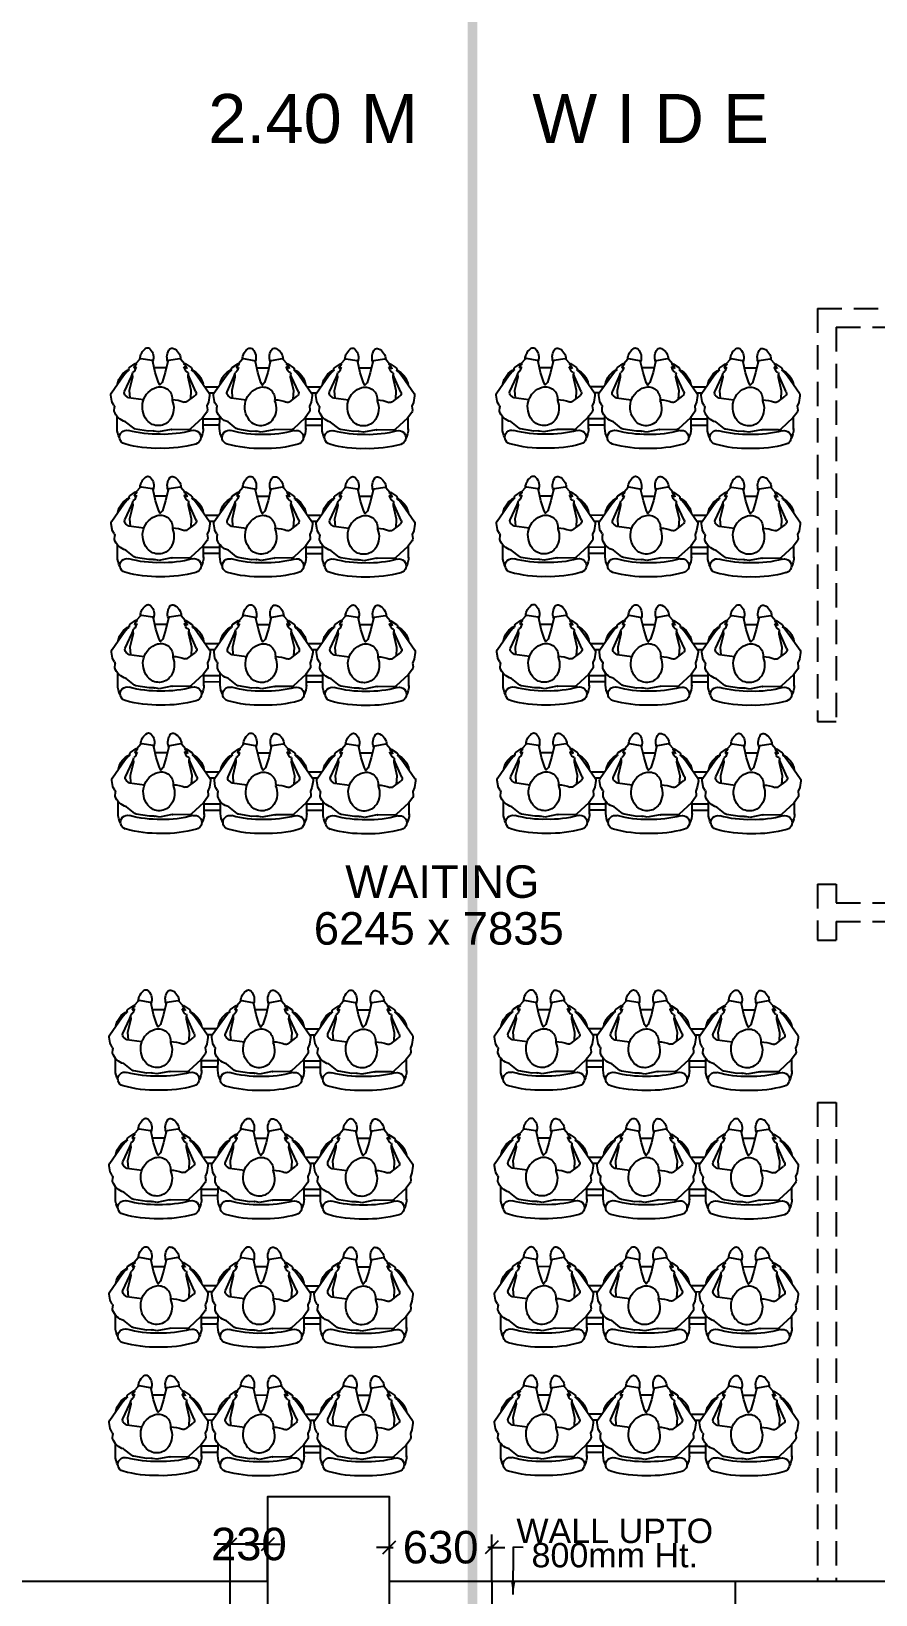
# Model space of a CAD drawing. Extents: x 6345096 to 6738923, y -6490958 to -6305885.
# Drawn here: x 6558567 to 6563765, y -6454726 to -6445102 of the extents above; entities that cross this region are included whole.
import ezdxf
from ezdxf.enums import TextEntityAlignment as Align

# ---------------------------------------------------------------- set-up
doc = ezdxf.new("R2010")
doc.units = 0
doc.header["$LTSCALE"] = 600
doc.header["$MEASUREMENT"] = 0
doc.header["$PDMODE"] = 35
doc.linetypes.add('DASHED', pattern=[0.75, 0.5, -0.25])
doc.linetypes.add('HIDDEN', pattern=[0.375, 0.25, -0.125])
doc.layers.get('0').update_dxf_attribs({"linetype": 'CONTINUOUS'})
doc.layers.get('Defpoints').update_dxf_attribs({"linetype": 'CONTINUOUS'})
for name, color, linetype in [('furniture', 33, 'CONTINUOUS'), ('HS', 251, 'CONTINUOUS'), ('LA-column', 3, 'CONTINUOUS'), ('Room Dim', 1, 'CONTINUOUS'), ('Sections', 10, 'CONTINUOUS'), ('TEXT', 6, 'CONTINUOUS'), ('TXT', 6, 'CONTINUOUS'), ('Walls', 7, 'CONTINUOUS'), ('WIN', 151, 'CONTINUOUS'), ('Working Dim', 5, 'CONTINUOUS')]:
    doc.layers.add(name, color=color, linetype=linetype)
doc.styles.add('ari', font='arial.ttf')
doc.styles.add('ARIAL', font='arial.ttf')
doc.dimstyles.new('int. dim', dxfattribs={"dimtxt": 200, "dimasz": 80, "dimexe": 80, "dimexo": 0, "dimgap": 70, "dimtad": 0, "dimdec": 0, "dimzin": 12, "dimdsep": 46, "dimtxsty": 'ari', "dimblk": 'OBLIQUE', "dimcen": 2, "dimdle": 80, "dimclrd": 256, "dimclre": 256, "dimclrt": 6, "dimadec": 0, "dimazin": 0, "dimtfac": 1, "dimtdec": 0, "dimtix": 1, "dimtmove": 2, "dimatfit": 3, "dimfxl": 1, "dimtolj": 1, "dimtzin": 0, "dimlwd": -1, "dimlwe": -1, "dimarcsym": 0})

# ---------------------------------------------------------------- blocks, each defined once
blk = doc.blocks.new('_Oblique')
at = {"color": 0, "linetype": 'ByBlock', "lineweight": -2}
blk.add_line((-0.5, -0.5), (0.5, 0.5), dxfattribs=at)
blk = doc.blocks.new('*D1459')
at = {"layer": 'Defpoints', "color": 0, "transparency": 16777216}
for p in [(6559791.8, -6454414.9), (6559791.8, -6454644, 47.1), (6560021.3, -6454644, 16.1)]:
    blk.add_point(p, dxfattribs=at)
at = {"layer": 'Working Dim', "transparency": 16777216}
for p, q in [((6559791.8, -6454644), (6559791.8, -6454334.9)), ((6560021.3, -6454644), (6560021.3, -6454334.9)), ((6559791.8, -6454414.9), (6559711.8, -6454414.9)), ((6560021.3, -6454414.9), (6559791.8, -6454414.9)), ((6560021.3, -6454414.9), (6560101.3, -6454414.9))]:
    blk.add_line(p, q, dxfattribs=at)
at = {"layer": 'Working Dim', "transparency": 16777216, "xscale": 80, "yscale": 80, "zscale": 80}
blk.add_blockref('_Oblique', (6559791.8, -6454414.9), dxfattribs=at)
at = {"layer": 'Working Dim', "transparency": 16777216, "xscale": 80, "yscale": 80, "zscale": 80, "rotation": 180}
blk.add_blockref('_Oblique', (6560021.3, -6454414.9), dxfattribs=at)
at = {"layer": 'Working Dim', "color": 6, "transparency": 16777216, "insert": (6559906.5, -6454414.9), "char_height": 200, "attachment_point": 5, "style": 'ari'}
blk.add_mtext('\\A1;230', dxfattribs=at)
blk = doc.blocks.new('*D1460')
at = {"layer": 'Defpoints', "color": 0, "transparency": 16777216}
for p in [(6561401.5, -6454434.4), (6560771.5, -6454644, 16.1), (6561401.5, -6454644, 26.6)]:
    blk.add_point(p, dxfattribs=at)
at = {"layer": 'Working Dim', "transparency": 16777216}
for p, q in [((6560771.5, -6454644), (6560771.5, -6454354.4)), ((6561401.5, -6454644), (6561401.5, -6454354.4)), ((6560771.5, -6454434.4), (6560691.5, -6454434.4)), ((6560771.5, -6454434.4), (6560795.4, -6454434.4)), ((6561401.5, -6454434.4), (6561377.7, -6454434.4)), ((6561401.5, -6454434.4), (6561481.5, -6454434.4))]:
    blk.add_line(p, q, dxfattribs=at)
at = {"layer": 'Working Dim', "transparency": 16777216, "xscale": 80, "yscale": 80, "zscale": 80}
blk.add_blockref('_Oblique', (6560771.5, -6454434.4), dxfattribs=at)
at = {"layer": 'Working Dim', "transparency": 16777216, "xscale": 80, "yscale": 80, "zscale": 80, "rotation": 180}
blk.add_blockref('_Oblique', (6561401.5, -6454434.4), dxfattribs=at)
at = {"layer": 'Working Dim', "color": 6, "transparency": 16777216, "insert": (6561086.5, -6454434.4), "char_height": 200, "attachment_point": 5, "style": 'ari'}
blk.add_mtext('\\A1;630', dxfattribs=at)
blk = doc.blocks.new('A$C6F2C55AD')
at = {"layer": 'furniture', "color": 8}
for p, q in [((-379.5, 895.9), (-302.9, 895.9)), ((-308.5, 891.8), (-377.1, 817.5)), ((-273.9, 917.1), (-308.5, 891.8)), ((-236, 918.6), (-259.6, 921)), ((-212.3, 928), (-236, 918.6)), ((-171.6, 934.6), (-212.3, 928)), ((-49.8, 857.1), (-156.5, 931.2)), ((-382.5, 803.2), (-381.1, 703.3)), ((-209.2, 797.7), (-173.4, 844.1)), ((-148.5, 850.3), (-56.1, 808.3)), ((-56.1, 808.3), (-39.7, 802.4)), ((-24.6, 836.6), (-49.8, 857.1)), ((-18.6, 827), (-24.6, 836.6)), ((-7.3, 824.3), (-15, 824.8)), ((-8.2, 781.4), (3.8, 776.1)), ((-1.3, 787.1), (-5, 793.2)), ((4.8, 781), (-1.3, 787.1)), ((-0.3, 792.4), (11, 788.8)), ((24.4, 784.6), (0.3, 820)), ((11, 788.8), (18.9, 779)), ((-381.5, 699), (-396.8, 620.7)), ((-396.8, 620.7), (-391.1, 593.4)), ((-390.7, 588.1), (-392.1, 559.3)), ((0, 593.2), (0, 668.6)), ((-392.1, 559.3), (-378.8, 477.9)), ((-199.8, 527.8), (-187.5, 436)), ((2.1, 482.2), (-9.9, 476.9)), ((3.6, 480.6), (2.1, 482.2)), ((18.9, 482.8), (11, 473)), ((-374.5, 468.3), (-333.8, 417.4)), ((-187.5, 436), (-173.4, 417.7)), ((-156.5, 330.7), (-49.8, 404.7)), ((-148.5, 411.5), (-56.1, 453.6)), ((-56.1, 453.6), (-39.7, 459.4)), ((-49.8, 404.7), (-24.6, 425.2)), ((-39.7, 459.4), (-29.4, 461.9)), ((-24.6, 425.2), (-18.6, 434.9)), ((-15, 437), (-7.3, 437.5)), ((-2.9, 468.6), (3.2, 477.3)), ((11, 473), (-2.9, 468.6)), ((0.3, 441.8), (24.4, 477.2)), ((3.2, 477.3), (3.6, 480.6)), ((-373.9, 365.9), (-301.2, 365.9)), ((-354.9, 365.9), (-354.9, 265)), ((-316.4, 365.9), (-316.4, 265)), ((-269.1, 348), (-244, 349.2)), ((-236, 287.7), (-259.6, 290.1)), ((-212.3, 297.1), (-236, 287.7)), ((-232.1, 346.1), (-215.8, 336)), ((-171.6, 303.7), (-212.3, 297.1)), ((-208.2, 333.1), (-171.6, 327.2)), ((-156.5, 330.7), (-156.5, 300.2)), ((-49.8, 226.2), (-156.5, 300.3)), ((-119.5, 356.4), (-119.5, 274.5)), ((-379.5, 265), (-302.9, 265)), ((-308.5, 260.9), (-377.1, 186.6)), ((-373.9, 265), (-302.9, 265)), ((-273.9, 286.2), (-308.5, 260.9)), ((-209.2, 166.7), (-173.4, 213.2)), ((-148.5, 219.4), (-56.1, 177.3)), ((-24.6, 205.7), (-49.8, 226.2)), ((-18.6, 196), (-24.6, 205.7)), ((-7.3, 193.4), (-15, 193.9)), ((-382.5, 172.3), (-381.1, 72.4)), ((-56.1, 177.3), (-39.7, 171.5)), ((-8.2, 150.5), (3.8, 145.2)), ((-1.3, 156.2), (-5, 162.3)), ((4.8, 150.1), (-1.3, 156.2)), ((-0.3, 161.5), (11, 157.9)), ((24.4, 153.7), (0.3, 189.1)), ((11, 157.9), (18.9, 148.1)), ((-381.5, 68.1), (-396.8, -10.2)), ((0, -37.7), (0, 37.7)), ((-396.8, -10.2), (-391.1, -37.5)), ((-390.7, -42.8), (-392.1, -71.7)), ((-392.1, -71.7), (-378.8, -153)), ((-374.5, -162.6), (-333.8, -213.5)), ((-199.8, -103.1), (-187.5, -194.9)), ((-148.5, -219.4), (-56.1, -177.3)), ((-56.1, -177.3), (-39.7, -171.5)), ((-39.7, -171.5), (-29.4, -169.1)), ((2.1, -148.7), (-9.9, -154)), ((-2.9, -162.3), (3.2, -153.6)), ((11, -157.9), (-2.9, -162.3)), ((0.3, -189.1), (24.4, -153.7)), ((3.6, -150.3), (2.1, -148.7)), ((3.2, -153.6), (3.6, -150.3)), ((18.9, -148.1), (11, -157.9)), ((-379.5, -265), (-301.2, -265)), ((-354.9, -265), (-354.9, -365.9)), ((-316.4, -265), (-316.4, -365.9)), ((-269.1, -282.9), (-244, -281.7)), ((-232.1, -284.8), (-215.8, -294.9)), ((-187.5, -194.9), (-173.4, -213.2)), ((-156.5, -300.3), (-49.8, -226.2)), ((-119.5, -274.5), (-119.5, -356.4)), ((-49.8, -226.2), (-24.6, -205.7)), ((-24.6, -205.7), (-18.6, -196)), ((-15, -193.9), (-7.3, -193.4)), ((-379.5, -365.9), (-302.9, -365.9)), ((-308.5, -370), (-377.1, -444.3)), ((-373.9, -365.9), (-302.9, -365.9)), ((-273.9, -344.7), (-308.5, -370)), ((-236, -343.2), (-259.6, -340.8)), ((-212.3, -333.8), (-236, -343.2)), ((-171.6, -327.2), (-212.3, -333.8)), ((-208.2, -297.8), (-171.6, -303.7)), ((-156.5, -300.2), (-156.5, -330.7)), ((-49.8, -404.7), (-156.5, -330.7)), ((-382.5, -458.6), (-381.1, -558.6)), ((-209.2, -464.2), (-173.4, -417.7)), ((-148.5, -411.5), (-56.1, -453.6)), ((-56.1, -453.6), (-39.7, -459.4)), ((-24.6, -425.2), (-49.8, -404.7)), ((-18.6, -434.9), (-24.6, -425.2)), ((-7.3, -437.5), (-15, -437)), ((-8.2, -480.4), (3.8, -485.7)), ((-1.3, -474.7), (-5, -468.6)), ((4.8, -480.8), (-1.3, -474.7)), ((-0.3, -469.4), (11, -473)), ((24.4, -477.2), (0.3, -441.8)), ((11, -473), (18.9, -482.8)), ((-381.5, -562.8), (-396.8, -641.1)), ((-396.8, -641.1), (-391.1, -668.4)), ((0, -668.6), (0, -593.2)), ((-390.7, -673.7), (-392.1, -702.6)), ((-392.1, -702.6), (-378.8, -783.9)), ((-199.8, -734), (-187.5, -825.8)), ((-374.5, -793.5), (-333.8, -844.4)), ((-187.5, -825.8), (-173.4, -844.1)), ((-156.5, -931.2), (-49.8, -857.1)), ((-148.5, -850.3), (-56.1, -808.3)), ((-56.1, -808.3), (-39.7, -802.4)), ((-49.8, -857.1), (-24.6, -836.6)), ((-39.7, -802.4), (-29.4, -800)), ((-24.6, -836.6), (-18.6, -827)), ((-15, -824.8), (-7.3, -824.3)), ((2.1, -779.6), (-9.9, -784.9)), ((-2.9, -793.2), (3.2, -784.5)), ((11, -788.8), (-2.9, -793.2)), ((0.3, -820), (24.4, -784.6)), ((3.6, -781.3), (2.1, -779.6)), ((3.2, -784.5), (3.6, -781.3)), ((18.9, -779), (11, -788.8)), ((-379.5, -895.9), (-301.2, -895.9)), ((-269.1, -913.9), (-244, -912.6)), ((-232.1, -915.7), (-215.8, -925.8)), ((-208.2, -928.7), (-171.6, -934.6))]:
    blk.add_line(p, q, dxfattribs=at)
for points in [[(-193.3, 818.4), (-141, 821.7), (-59.4, 802.1), (-41.8, 803.1)], [(-41.8, 458.7), (-59.4, 459.7), (-141, 440.2), (-186.8, 443)], [(-193.3, 187.5), (-141, 190.8), (-59.4, 171.2), (-41.8, 172.2)], [(-41.8, -172.2), (-59.4, -171.2), (-141, -190.8), (-186.8, -187.9)], [(-193.3, -443.4), (-141, -440.2), (-59.4, -459.7), (-41.8, -458.7)], [(-41.8, -803.1), (-59.4, -802.1), (-141, -821.7), (-186.8, -818.8)]]:
    blk.add_lwpolyline(points, dxfattribs=at)
for points in [[(24, 780.6), (51.6, 756.1, -0.259848), (54.2, 748.7), (42.8, 683.4, -0.302547), (36.6, 676.9), (-30, 661.8), (-92, 642.2), (-107.1, 628.4), (-92, 619.6), (-30, 600.1), (36.6, 584.9, -0.302547), (42.8, 578.4), (54.2, 513.1, -0.259848), (51.6, 505.7), (24, 481.2)], [(24, 149.7), (51.6, 125.2, -0.259848), (54.2, 117.8), (42.8, 52.5, -0.302547), (36.6, 46), (-30, 30.9), (-92, 11.3), (-107.1, -2.6), (-92, -11.3), (-30, -30.9), (36.6, -46, -0.302547), (42.8, -52.5), (54.2, -117.8, -0.259848), (51.6, -125.2), (24, -149.7)], [(24, -481.2), (51.6, -505.7, -0.259848), (54.2, -513.1), (42.8, -578.4, -0.302547), (36.6, -584.9), (-30, -600.1), (-92, -619.6), (-107.1, -633.5), (-92, -642.2), (-30, -661.8), (36.6, -676.9, -0.302547), (42.8, -683.4), (54.2, -748.7, -0.259848), (51.6, -756.1), (24, -780.6)]]:
    blk.add_lwpolyline(points, format="xyb", dxfattribs=at)
for points in [[(114.8, 688.7, 0.28165), (117.5, 712.3, 0.281432), (51.6, 756.1, -0.259848), (54.2, 748.7), (42.8, 683.4, -0.302547), (36.6, 676.9, 0.254294)], [(114.8, 57.8, 0.28165), (117.5, 81.4, 0.281432), (51.6, 125.2, -0.259848), (54.2, 117.8), (42.8, 52.5, -0.302547), (36.6, 46, 0.254294)], [(114.8, -573.2, 0.28165), (117.5, -549.5, 0.281432), (51.6, -505.7, -0.259848), (54.2, -513.1), (42.8, -578.4, -0.302547), (36.6, -584.9, 0.254294)]]:
    blk.add_lwpolyline(points, format="xyb", close=True, dxfattribs=at)
for centre, radius, start, end in [((-428.9, 837.7), 43.2, 344.36103, 164.36104), ((-373.9, 770.9), 125, 90, 118.96988), ((-261.7, 900.4), 20.7, 84.29363, 126.13788), ((-168.3, 914.2), 20.7, 55.24777, 99.15185), ((-125, 770.9), 125, 25.44074, 79.81532), ((235.6, 651.7), 733.2, 164.36103, 181.62474), ((235.6, 651.7), 646.8, 164.36103, 181.84194), ((-361.9, 803.5), 20.7, 137.31606, 180.81906), ((-192.8, 785), 20.7, 142.39912, 201.4261), ((-408.7, 700.3), 211.3, 1.18069, 21.4261), ((-157, 831.5), 20.7, 65.51249, 142.39912), ((-36.5, 792.7), 10.2, 45.43504, 108.17835), ((-5.4, 806), 24.7, 193.98884, 263.53885), ((-14.7, 829.3), 4.56, 211.63275, 266.43849), ((-7.9, 814.4), 9.9, 34.24677, 86.43849), ((-3.4, 788.4), 5.09, 52.46369, 108.41492), ((0, 780.9), 6.05, 308.41805, 329.29465), ((2.9, 779.1), 2.67, 329.29465, 45.0334), ((20.5, 780.3), 2.15, 218.55305, 288.58085), ((19.6, 783), 4.98, 288.58085, 18.61426), ((-401.8, 703), 20.7, 348.89823, 0.81906), ((-268.6, 619.1), 89.1, 123.31223, 231.31111), ((-250.4, 591.3), 122.4, 67.14969, 123.31223), ((-192.5, 630.9), 73.9, 343.97185, 98.05093), ((235.6, 610.1), 733.2, 178.37526, 195.63897), ((235.6, 610.1), 646.8, 178.15806, 195.63897), ((-411.3, 589.1), 20.7, 357.13547, 11.89725), ((-240.2, 644.6), 123.6, 285.54285, 343.97185), ((62.3, 512.8), 75.9, 47.32958, 108.89776), ((-242.3, 652), 131.3, 231.31111, 285.54285), ((20.5, 481.5), 2.15, 71.41915, 141.44695), ((19.6, 478.8), 4.98, 341.38574, 71.41915), ((49, 587.7), 82.7, 271.27331, 329.46406), ((98.3, 551.8), 22.8, 344.36324, 47.28276), ((-428.9, 424.1), 43.2, 195.63896, 15.63897), ((-358.4, 481.3), 20.7, 189.3001, 218.6806), ((-237.5, 442.2), 99.4, 194.4561, 251.46269), ((-157, 430.3), 20.7, 217.60088, 294.48751), ((-125, 490.9), 125, 280.18468, 334.55926), ((-7, 453), 24.1, 96.90921, 158.38711), ((-14.7, 432.5), 4.56, 93.56151, 148.36725), ((-7.9, 447.4), 9.9, 273.56151, 325.75323), ((-373.9, 490.9), 125, 241.03012, 270), ((-261.7, 269.5), 20.7, 84.29363, 126.13788), ((-243, 328.6), 20.7, 58.02464, 92.85908), ((-204.9, 353.5), 20.7, 238.02464, 260.84815), ((-168.3, 347.6), 20.7, 260.84815, 304.75223), ((-168.3, 283.3), 20.7, 55.24777, 99.15185), ((235.6, 20.8), 733.2, 164.36103, 181.62474), ((-428.9, 206.8), 43.2, 344.36103, 164.36104), ((-373.9, 140), 125, 90, 118.96988), ((235.6, 20.8), 646.8, 164.36103, 181.84194), ((-157, 200.6), 20.7, 65.51249, 142.39912), ((-125, 140), 125, 25.44074, 79.81532), ((-14.7, 198.4), 4.56, 211.63275, 266.43849), ((-7.9, 183.5), 9.9, 34.24677, 86.43849), ((-361.9, 172.6), 20.7, 137.31606, 180.81906), ((-192.8, 154.1), 20.7, 142.39912, 201.4261), ((-408.7, 69.4), 211.3, 1.18069, 21.4261), ((-36.5, 161.8), 10.2, 45.43504, 108.17835), ((-5.4, 175), 24.7, 193.98884, 263.53885), ((-3.4, 157.5), 5.09, 52.46369, 108.41492), ((0, 149.9), 6.05, 308.41805, 329.29465), ((2.9, 148.2), 2.67, 329.29465, 45.0334), ((20.5, 149.4), 2.15, 218.55305, 288.58085), ((19.6, 152.1), 4.98, 288.58085, 18.61426), ((235.6, -20.8), 733.2, 178.37526, 195.63897), ((235.6, -20.8), 646.8, 178.15806, 195.63897), ((-401.8, 72.1), 20.7, 348.89823, 0.81906), ((-268.6, -11.8), 89.1, 123.31223, 231.31111), ((-250.4, -39.6), 122.4, 67.14969, 123.31223), ((-192.5, 0), 73.9, 343.97185, 98.05093), ((-411.3, -41.8), 20.7, 357.13547, 11.89725), ((-242.3, 21.1), 131.3, 231.31111, 285.54285), ((-240.2, 13.7), 123.6, 285.54285, 343.97185), ((62.3, -118.1), 75.9, 47.32958, 108.89776), ((49, -43.2), 82.7, 271.27331, 329.46406), ((98.3, -79.1), 22.8, 344.36324, 47.28276), ((-358.4, -149.7), 20.7, 189.3001, 218.6806), ((-7, -178), 24.1, 96.90921, 158.38711), ((-7.9, -183.5), 9.9, 273.56151, 325.75323), ((20.5, -149.4), 2.15, 71.41915, 141.44695), ((19.6, -152.1), 4.98, 341.38574, 71.41915), ((-428.9, -206.8), 43.2, 195.63896, 15.63897), ((-373.9, -140), 125, 241.03012, 270), ((-237.5, -188.7), 99.4, 194.4561, 251.46269), ((-243, -302.3), 20.7, 58.02464, 92.85908), ((-157, -200.6), 20.7, 217.60088, 294.48751), ((-125, -140), 125, 280.18468, 334.55926), ((-14.7, -198.4), 4.56, 93.56151, 148.36725), ((-428.9, -424.1), 43.2, 344.36103, 164.36104), ((-373.9, -490.9), 125, 90, 118.96988), ((-261.7, -361.4), 20.7, 84.29363, 126.13788), ((-204.9, -277.4), 20.7, 238.02464, 260.84815), ((-168.3, -283.3), 20.7, 260.84815, 304.75223), ((-168.3, -347.6), 20.7, 55.24777, 99.15185), ((-125, -490.9), 125, 25.44074, 79.81532), ((235.6, -610.1), 733.2, 164.36103, 181.62474), ((235.6, -610.1), 646.8, 164.36103, 181.84194), ((-361.9, -458.3), 20.7, 137.31606, 180.81906), ((-192.8, -476.8), 20.7, 142.39912, 201.4261), ((-157, -430.3), 20.7, 65.51249, 142.39912), ((-36.5, -469.1), 10.2, 45.43504, 108.17835), ((-5.4, -455.9), 24.7, 193.98884, 263.53885), ((-14.7, -432.5), 4.56, 211.63275, 266.43849), ((-7.9, -447.4), 9.9, 34.24677, 86.43849), ((-3.4, -473.4), 5.09, 52.46369, 108.41492), ((2.9, -482.7), 2.67, 329.29465, 45.0334), ((19.6, -478.8), 4.98, 288.58085, 18.61426), ((-401.8, -558.9), 20.7, 348.89823, 0.81906), ((-268.6, -642.7), 89.1, 123.31223, 231.31111), ((-250.4, -670.5), 122.4, 67.14969, 123.31223), ((-408.7, -561.5), 211.3, 1.18069, 21.4261), ((-192.5, -630.9), 73.9, 343.97185, 98.05093), ((0, -481), 6.05, 308.41805, 329.29465), ((20.5, -481.5), 2.15, 218.55305, 288.58085), ((235.6, -651.7), 733.2, 178.37526, 195.63897), ((235.6, -651.7), 646.8, 178.15806, 195.63897), ((-411.3, -672.7), 20.7, 357.13547, 11.89725), ((-240.2, -617.2), 123.6, 285.54285, 343.97185), ((62.3, -749.1), 75.9, 47.32958, 108.89776), ((-242.3, -609.8), 131.3, 231.31111, 285.54285), ((49, -674.1), 82.7, 271.27331, 329.46406), ((98.3, -710), 22.8, 344.36324, 47.28276), ((-428.9, -837.7), 43.2, 195.63896, 15.63897), ((-358.4, -780.6), 20.7, 189.3001, 218.6806), ((-237.5, -819.6), 99.4, 194.4561, 251.46269), ((-157, -831.5), 20.7, 217.60088, 294.48751), ((-125, -770.9), 125, 280.18468, 334.55926), ((-7, -808.9), 24.1, 96.90921, 158.38711), ((-14.7, -829.3), 4.56, 93.56151, 148.36725), ((-7.9, -814.4), 9.9, 273.56151, 325.75323), ((20.5, -780.3), 2.15, 71.41915, 141.44695), ((19.6, -783), 4.98, 341.38574, 71.41915), ((-373.9, -770.9), 125, 241.03012, 270), ((-243, -933.2), 20.7, 58.02464, 92.85908), ((-204.9, -908.3), 20.7, 238.02464, 260.84815), ((-168.3, -914.2), 20.7, 260.84815, 304.75223)]:
    blk.add_arc(centre, radius, start, end, dxfattribs=at)
blk = doc.blocks.new('A$C2CD672AE')
at = {"layer": 'Walls', "color": 8, "linetype": 'HIDDEN'}
for p, q in [((33086.1, 9615, 1.7), (38810.1, 9615, 1.7)), ((33201.1, 9500, 1.7), (38695.1, 9500, 1.7)), ((33086.1, 7072.5, 21.5), (33201.1, 7072.5, 21.5)), ((33086.1, 6072.5, 21.5), (33201.1, 6072.5, 21.5)), ((33201.1, 5957.5, 1.7), (38695.1, 5957.5, 1.7)), ((33201.1, 5842.5, 1.7), (38695.1, 5842.5, 1.7)), ((33086.1, 5727.5, 21.5), (33201.1, 5727.5, 21.5)), ((33086.1, 4727.5, 21.5), (33201.1, 4727.5, 21.5)), ((29701.9, 1780, -10.5), (26699.3, 1780, -10.5)), ((35795.9, 1780, -10.5), (30451.9, 1780, -10.5))]:
    blk.add_line(p, q, dxfattribs=at)
at = {"layer": 'Walls', "color": 8, "linetype": 'HIDDEN', "extrusion": (-0.000145144, 2.25336e-17, 1)}
for p, q in [((33086.1, 9615, 21.5), (33086.1, 7072.5, 21.5)), ((33086.1, 6072.5, 21.5), (33086.1, 5727.5, 21.5)), ((33201.1, 4727.5, 21.5), (33201.1, 1780, 21.5))]:
    blk.add_line(p, q, dxfattribs=at)
at = {"layer": 'Walls', "color": 8, "linetype": 'HIDDEN', "extrusion": (0.000145144, 2.25159e-17, 1)}
for p, q in [((33201.1, 9500, 21.5), (33201.1, 7072.5, 21.5)), ((33201.1, 6072.5, 21.5), (33201.1, 5957.5, 21.5)), ((33201.1, 5842.5, 21.5), (33201.1, 5727.5, 21.5)), ((33086.1, 4727.5, 21.5), (33086.1, 1780, 21.5))]:
    blk.add_line(p, q, dxfattribs=at)
at = {"layer": 'TXT', "color": 8, "linetype": 'HIDDEN', "style": 'ARIAL'}
blk.add_text('2.40 M      W I D E      C O R R I D O R', height=302.4, dxfattribs=at).set_placement((32974.6, 10633.3, 4.6), align=Align.CENTER)

msp = doc.modelspace()

# ---------------------------------------------------------------- linework, layer by layer
at = {"layer": 'LA-column', "color": 2, "elevation": 5.131}
msp.add_lwpolyline([(6560021.525, -6454873.934), (6560771.525, -6454873.934), (6560771.525, -6454123.934), (6560021.525, -6454123.934)], close=True, dxfattribs=at)
at = {"layer": 'Sections', "linetype": 'DASHED', "lineweight": 0, "ltscale": 2, "const_width": 60, "flags": 128}
msp.add_lwpolyline([(6561283.238, -6457437.593), (6562415.891, -6457985.461), (6561283.238, -6457985.461), (6561283.238, -6331751.836), (6562415.891, -6331751.836), (6561283.238, -6332299.705)], dxfattribs=at)
at = {"layer": 'Walls'}
for p, q in [((6560021.298, -6454643.951, -10.453), (6557018.708, -6454643.951, -10.453)), ((6566115.298, -6454643.951, -10.453), (6560771.298, -6454643.951, -10.453))]:
    msp.add_line(p, q, dxfattribs=at)
at = {"layer": 'WIN', "linetype": 'Continuous', "elevation": 20.506}
msp.add_lwpolyline([(6557991.78, -6454873.951), (6559791.78, -6454873.951), (6559791.78, -6454643.951), (6557991.78, -6454643.951)], close=True, dxfattribs=at)
at = {"layer": 'WIN', "color": 8, "linetype": 'Continuous'}
msp.add_lwpolyline([(6561401.504, -6454873.951), (6562901.504, -6454873.951), (6562901.504, -6454643.951), (6561401.504, -6454643.951)], close=True, dxfattribs=at)

# ---------------------------------------------------------------- block references
at = {"layer": 'furniture', "ltscale": 0.75, "xscale": -1, "rotation": 269.9077851492898}
for p in [(6559992.264, -6447172.863, -0.383), (6562363.717, -6447172.548, -0.383), (6559994.178, -6447963.005, -0.383), (6562365.632, -6447962.69, -0.383), (6559996.093, -6448753.148, -0.383), (6562367.546, -6448752.833, -0.383), (6559998.007, -6449543.291, -0.383), (6562369.461, -6449542.976, -0.383), (6559982.088, -6451124.349, -0.383), (6562353.541, -6451124.034, -0.383), (6559982.088, -6451915.005, -0.383), (6562353.541, -6451914.69, -0.383), (6559982.088, -6452705.661, -0.383), (6562353.541, -6452705.346, -0.383), (6559982.088, -6453496.316, -0.383), (6562353.541, -6453496.001, -0.383)]:
    msp.add_blockref('A$C6F2C55AD', p, dxfattribs=at)
at = {"layer": 'HS'}
msp.add_blockref('A$C2CD672AE', (6530319.294, -6456423.902, 8.17), dxfattribs=at)

# ---------------------------------------------------------------- texts
at = {"layer": 'Room Dim', "style": 'ARIAL'}
msp.add_text('6245 x 7835', height=200.08581, rotation=359.9999511, dxfattribs=at).set_placement((6561075.366, -6450724.233), align=Align.CENTER)
at = {"layer": 'Room Dim', "color": 7, "style": 'ARIAL'}
for s, p in [('WALL UPTO', (6562158.376, -6454407.555, -26.593)), ('800mm Ht.', (6562158.376, -6454557.131, -26.593))]:
    msp.add_text(s, height=150, dxfattribs=at).set_placement(p, align=Align.CENTER)
at = {"layer": 'TEXT', "color": 7, "style": 'ARIAL'}
msp.add_text('WAITING', height=200.0858, rotation=359.9999511, dxfattribs=at).set_placement((6561097.311, -6450436.156), align=Align.CENTER)
at = {"layer": 'TXT', "color": 7, "style": 'ARIAL'}
msp.add_text('2.40 M      W I D E      C O R R I D O R', height=302.4, dxfattribs=at).set_placement((6563293.942, -6445790.585, 4.646), align=Align.CENTER)

# ---------------------------------------------------------------- dimensions: what is measured, and where the dimension line sits
at = {"layer": 'Working Dim', "color": 6}
for base, p1, p2, picture, middle in [((6559791.78, -6454414.876, -26.593), (6560021.298, -6454643.951, -10.453), (6559791.78, -6454643.951, 20.506), '*D1459', (6559906.539, -6454414.876, -26.593)), ((6561401.504, -6454434.391, -26.593), (6560771.525, -6454643.951, -10.453), (6561401.504, -6454643.951), '*D1460', (6561086.514, -6454434.391, -26.593))]:
    dim = msp.add_linear_dim(base=base, p1=p1, p2=p2, dimstyle='int. dim', override={"dimtxt": 200, "dimarcsym": 1}, dxfattribs=at)
    dim.commit()
    dim.dimension.update_dxf_attribs({"geometry": picture, "text_midpoint": middle})

# ---------------------------------------------------------------- leaders
msp.add_leader([(6561532.656, -6454724.85, -26.593), (6561535.077, -6454430.881, -26.593), (6561594.537, -6454433.037, -26.593)], dimstyle='int. dim', override={"dimtxt": 200, "dimarcsym": 1}, dxfattribs=at)

doc.saveas('drawing.dxf')
